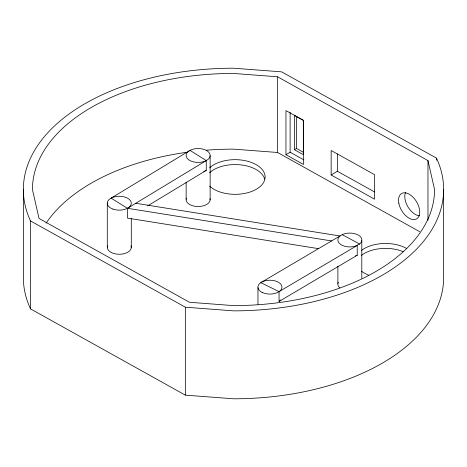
<?xml version="1.0" encoding="UTF-8"?>
<svg xmlns="http://www.w3.org/2000/svg" width="467" height="467" viewBox="0 0 467 467"><rect width="100%" height="100%" fill="white"/><g stroke="black" fill="none" stroke-linecap="round" stroke-linejoin="round"><path stroke-width="0.7" d="M135.751 203.273L340.052 235.998A12.008 6.935 0 0 0 340.606 244.434A12.008 6.935 0 0 0 354.862 246.307L359.643 244.019A12.008 6.935 0 0 0 358.014 234.924A12.008 6.935 0 0 0 342.188 234.673L260.802 282.652L279.068 291.653L357.22 245.455L357.22 255.256L279.068 301.46L279.068 291.653M331.646 240.949L127.462 208.294L111.117 198.131L190.011 150.374L206.262 160.578L127.462 208.294L127.462 218.095L318.704 248.683M147.607 205.9L206.262 170.385L206.262 160.578M285.956 154.711L285.956 110.586L303.468 120.352L303.468 164.472L285.956 154.711L290.124 152.219L290.124 112.436M294.443 149.72L294.443 115.402L303.322 120.352L303.322 154.665L294.443 149.72L296.527 148.477L296.527 116.301M331.156 174.997L331.156 150.485L374.563 174.67L374.563 199.181L331.156 174.997L337.413 171.255L337.413 153.952M355.451 255.898L357.22 255.256M277.55 76.792L233.5 73.442A201.067 116.085 0 0 0 32.433 189.526L39.03 218.451L189.45 302.266L233.5 305.611A201.067 116.085 0 0 0 434.567 189.526L427.97 160.607L277.55 76.792L277.55 152.481L419.687 231.679M277.55 152.481L233.5 149.131A201.067 116.085 0 0 0 206.525 150.181M30.513 220.932L185.335 307.198L233.5 310.859A210.15 121.327 0 0 0 436.487 158.126L281.665 71.86L233.5 68.2A210.15 121.327 0 0 0 30.513 220.932L30.513 308.874L185.335 395.14L233.5 398.8A210.15 121.327 0 0 0 443.65 277.474L443.65 189.526M342.188 234.673L359.643 244.019M296.527 148.477L303.503 152.359M337.413 171.255L374.528 191.937M290.124 152.219L303.889 159.883M436.487 158.126L436.487 160.309M427.97 160.607L427.97 220.284M361.808 240.657L361.808 278.268M337.892 266.324L337.892 283.487M257.965 287.695L257.965 304.332M210.138 155.768A12.008 6.935 0 0 1 191.698 161.331A12.008 6.935 0 0 1 192.579 149.329A12.008 6.935 0 0 1 210.138 155.768L210.138 199.894M186.14 182.148L186.14 199.304M185.335 307.198L185.335 395.14M131.291 218.276L131.291 247.592M107.287 202.958L107.287 247.078M23.35 189.526L23.35 277.474A210.15 121.327 0 0 0 30.513 308.874M419.442 215.824A14.74 8.657 59.1 0 1 407.884 206.776A14.74 8.657 59.1 0 1 405.584 192.381M46.099 223.156A201.067 116.085 0 0 1 186.38 152.365M209.595 167.84A30.022 17.332 0 0 1 254.632 163.835A30.022 17.332 0 0 1 254.649 190.145A30.022 17.332 0 0 1 209.601 186.152M368.498 275.086A30.022 17.332 0 0 1 361.476 271.187M361.388 250.487A30.022 17.332 0 0 1 406.763 248.561M339.684 287.818A12.008 6.935 0 0 1 338.271 282.296M210.039 198.679A12.008 6.935 0 0 1 197.634 206.525A12.008 6.935 0 0 1 186.409 198.107M130.994 245.788A12.008 6.935 0 0 1 119.371 254.27A12.008 6.935 0 0 1 107.55 245.881M209.595 172.743A30.022 17.332 0 0 1 240.937 164.892A30.022 17.332 0 0 1 264.707 179.065M361.388 255.391A30.022 17.332 0 0 1 403.173 251.69M280.778 299.937A12.008 6.935 0 0 1 279.068 301.46M206.262 170.385A12.008 6.935 0 0 1 203.7 171.424M398.888 203.594A14.74 8.657 59.1 0 0 416.628 218.871A14.74 8.657 59.1 0 0 411.876 196.093A14.74 8.657 59.1 0 0 398.888 203.594M262.139 292.424A12.008 6.935 0 0 0 281.741 288.413A12.008 6.935 0 0 0 265.927 280.614A12.008 6.935 0 0 0 262.139 292.424M112.909 209.088A12.008 6.935 0 0 0 131.291 203.466A12.008 6.935 0 0 0 113.674 197.086A12.008 6.935 0 0 0 112.909 209.088"/></g></svg>
